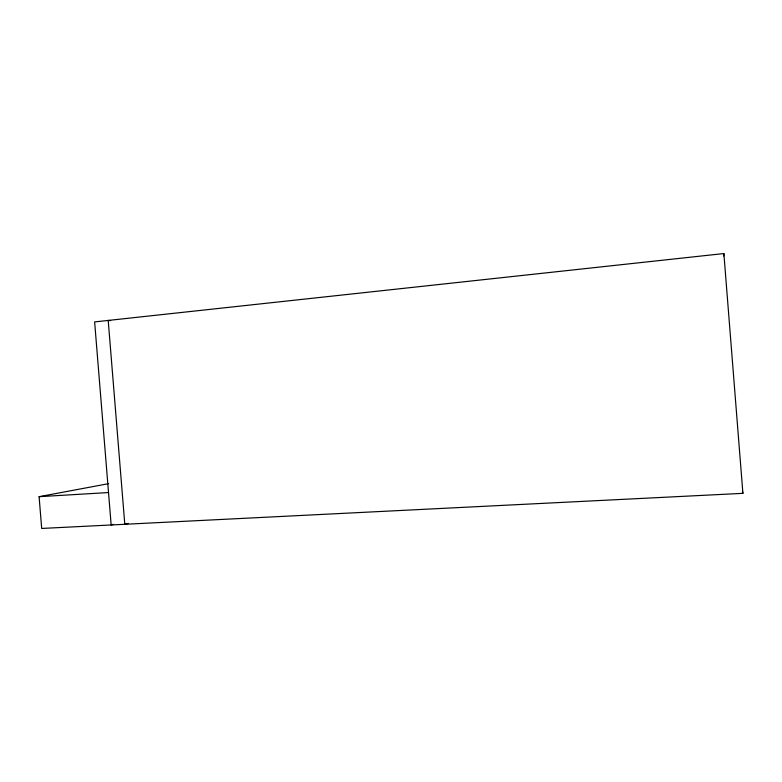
<?xml version="1.0" encoding="UTF-8"?>
<svg xmlns="http://www.w3.org/2000/svg" width="782" height="782" viewBox="0 0 782 782"><rect width="100%" height="100%" fill="white"/><g stroke="black" fill="none" stroke-linecap="round" stroke-linejoin="round"><path stroke-width="1.17" d="M723.702 255.988L723.868 253.554L94.632 321.91L111.161 524.966L113.527 524.36M128.18 523.402L124.797 524.282L108.209 320.434L110.633 320.63M723.868 253.554L742.9 493.344L41.69 528.446L39.1 496.678L108.649 483.657M39.1 496.678L108.522 492.552M742.421 491.106L742.9 493.344"/></g></svg>
